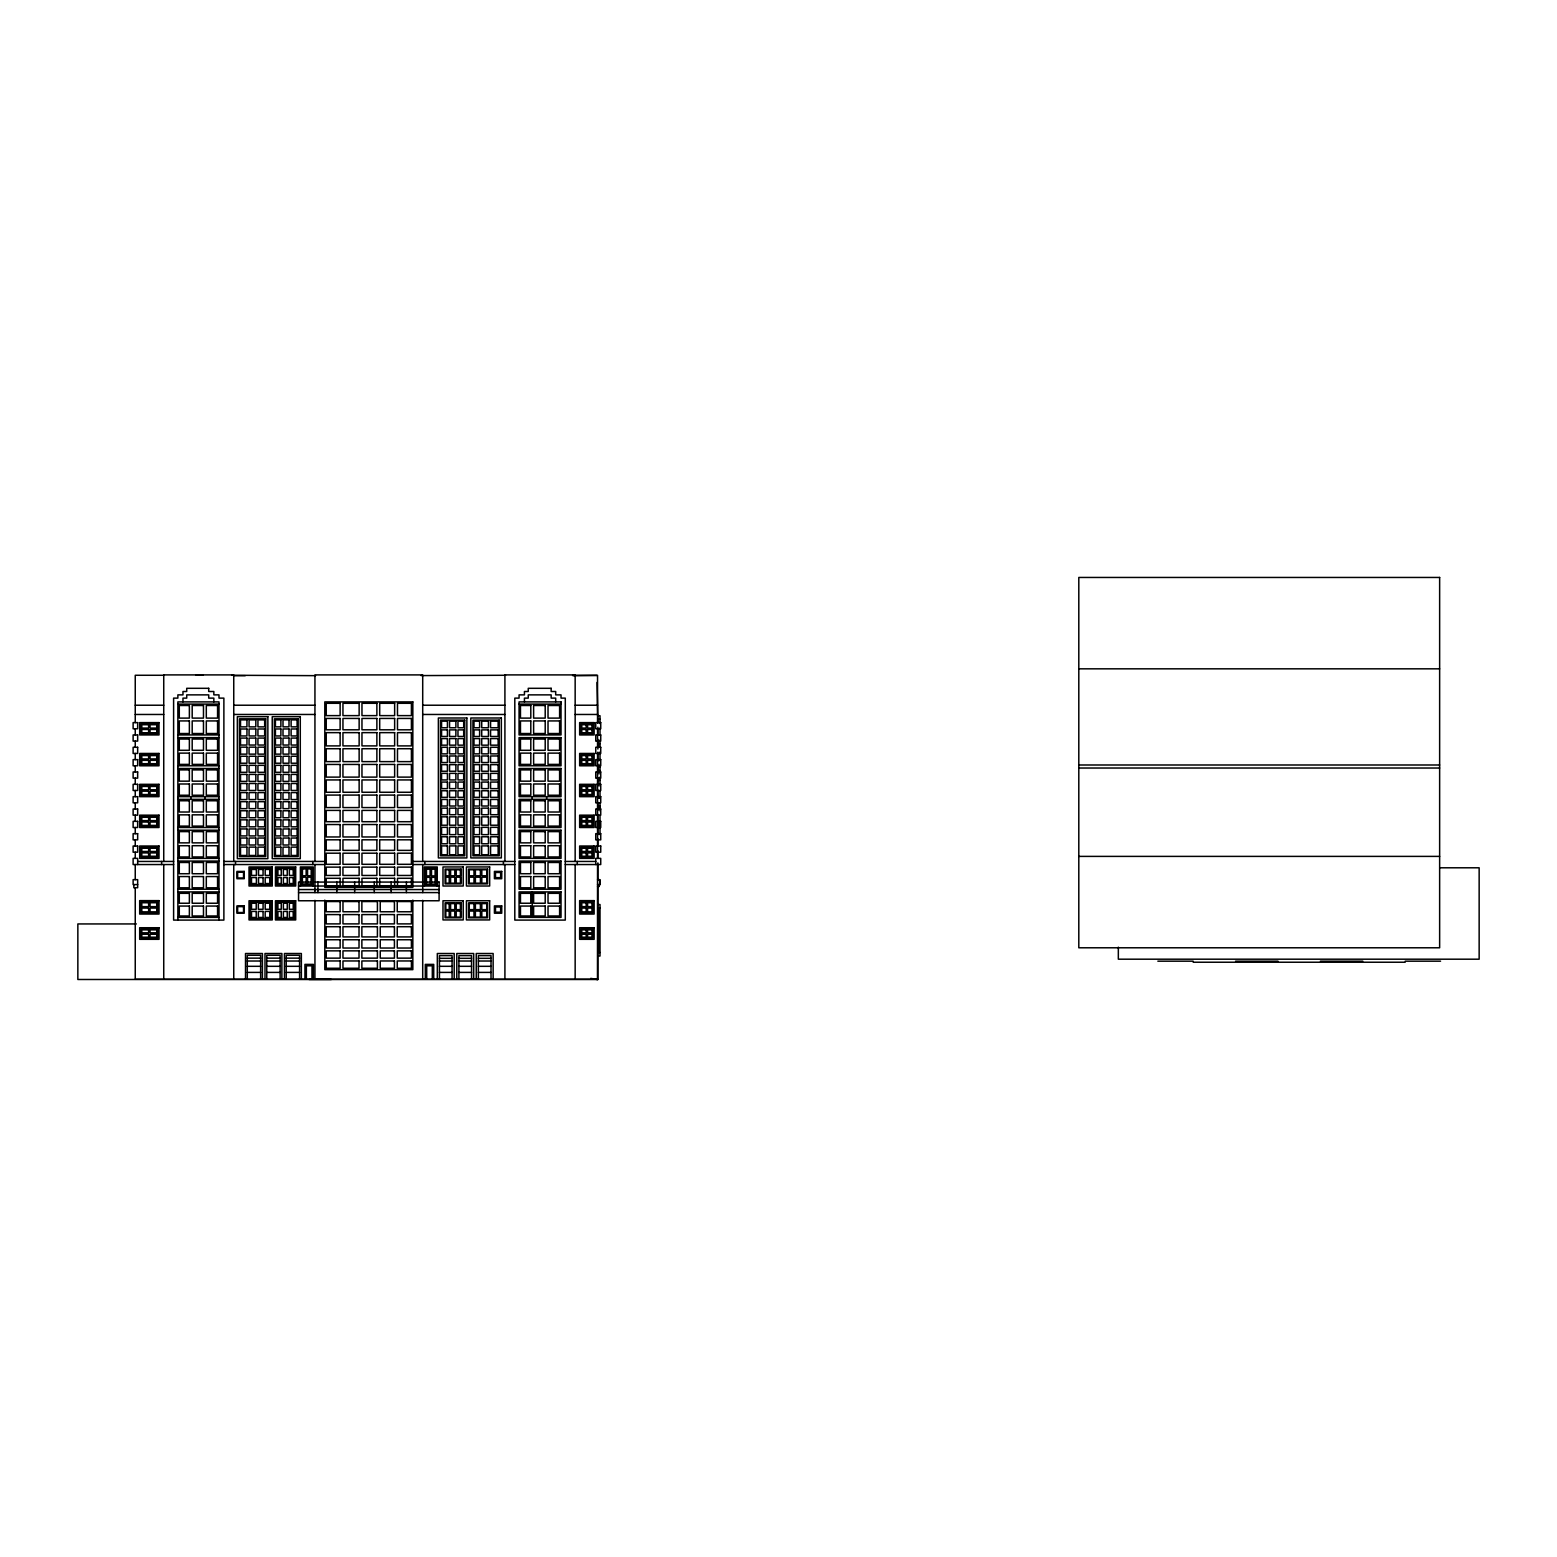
<?xml version="1.0" encoding="UTF-8"?>
<svg xmlns="http://www.w3.org/2000/svg" width="1557" height="1557" viewBox="0 0 1557 1557"><rect width="100%" height="100%" fill="white"/><g stroke="black" fill="none" stroke-linecap="round" stroke-linejoin="round"><path stroke-width="1.5" d="M1078.806 668.829L1439.641 668.829M164.283 675.271L135.245 675.271L135.245 722.604M231.915 675.271L315.546 675.66M421.032 675.582L505.577 675.271M572.587 675.524L597.538 675.271L597.538 722.604M234.698 675.719L245.227 675.699M573.054 675.504L596.837 675.504M177.868 704.095L218.992 704.095M519.065 704.095L561.026 704.095M135.245 705.224L163.738 705.224M233.745 705.224L314.942 705.224M422.706 705.224L504.916 705.224M575.156 705.224L597.538 705.224M135.245 714.468L163.738 714.468M233.745 714.468L314.942 714.468M422.706 714.468L504.916 714.468M574.942 714.468L597.538 714.468M597.888 715.753L600.009 715.753L600.009 723.655M597.888 719.295L600.009 719.295M177.868 734.943L218.992 734.943M177.868 737.629L218.992 737.629M597.888 743.643L600.009 743.643M597.888 746.543L600.009 746.543M1078.806 764.993L1439.641 764.993M177.868 765.791L218.992 765.791M597.888 767.309L600.009 767.309M1078.806 768.029L1439.641 768.029M177.868 768.496L218.992 768.496M597.888 770.559L600.009 770.559M597.888 772.194L600.009 772.194M597.888 780.329L600.009 780.329M177.868 796.659L218.992 796.659M597.888 797.826L600.009 797.826M177.868 799.344L218.992 799.344M597.888 805.962L600.009 805.962M597.888 807.596L600.009 807.596M177.868 827.507L218.992 827.507M177.868 830.212L218.992 830.212M1078.806 856.389L1439.641 856.389M177.868 858.374L218.992 858.374M177.868 861.06L218.992 861.06M137.658 861.449L173.606 861.449M223.877 861.449L324.81 861.449M412.839 861.449L514.803 861.449M565.288 861.449L595.747 861.449M173.606 864.544L133.124 864.544L133.124 858.374L137.658 858.374L137.658 864.544M223.877 864.544L324.81 864.544M412.839 864.544L514.803 864.544M565.288 864.544L600.73 864.544L600.73 858.374L595.747 858.374L595.747 864.544M1440.4 867.794L1479.15 867.794L1479.15 959.19L1118.335 959.19L1118.335 947.162M597.538 879.647L599.659 879.647L599.659 884.571L597.538 884.571M137.658 884.571L133.124 884.571L133.124 879.647L137.658 879.647L137.658 887.724L133.824 887.724L133.824 884.571M598.939 884.804L600.009 884.804L600.009 879.88L597.888 879.88L597.888 862.87M298.555 886.03L439.093 886.03M597.538 886.381L598.958 886.381M177.868 889.222L218.992 889.222M298.555 889.553L439.093 889.553M177.868 891.908L218.992 891.908M298.555 892.589L439.093 892.589M597.888 904.539L600.009 904.539L600.009 956.037L597.888 956.037M600.009 908.062L598.939 908.062L598.939 952.495L600.009 952.495M177.868 917.384L218.992 917.384M136.374 923.943L77.85 923.943L77.85 979.489L597.888 979.489L597.888 884.804M247.291 958.139L260.642 958.139M266.753 958.139L280.124 958.139M286.235 958.139L299.586 958.139M439.444 958.333L452.075 958.333M458.906 958.333L471.557 958.333M478.369 958.333L491.019 958.333M247.291 961.019L260.642 961.019M266.753 961.019L280.124 961.019M286.235 961.019L299.586 961.019M439.444 961.019L452.075 961.019M458.906 961.019L471.557 961.019M478.369 961.019L491.019 961.019M1157.844 961.175L1193.168 961.175M1235.577 961.175L1277.986 961.175M1320.394 961.175L1362.803 961.175M1405.212 961.175L1440.556 961.175M1193.168 962.226L1405.212 962.226M247.291 966.313L260.642 966.313M266.753 966.313L280.124 966.313M286.235 966.313L299.586 966.313M439.444 966.313L452.075 966.313M458.906 966.313L471.557 966.313M478.369 966.313L491.019 966.313M247.291 972.405L260.642 972.405M266.753 972.405L280.124 972.405M286.235 972.405L299.586 972.405M439.444 972.405L452.075 972.405M458.906 972.405L471.557 972.405M478.369 972.405L491.019 972.405M597.538 979.256L135.245 979.256L135.245 887.724M309.045 979.489L331.33 979.489M195.871 674.823L203.15 674.979M590.726 978.399L597.888 979.528M592.536 978.73L597.479 979.528L597.538 864.544M597.071 682.414L597.888 723.032M600.009 727.878L600.009 735.157M600.009 740.023L600.009 747.282M600.009 751.992L600.009 760.75M600.009 764.273L600.009 773.985M600.009 777.079L600.009 786.11M600.009 790.956L600.009 798.235M600.009 802.711L600.009 810.847M600.009 815.226L600.009 834.63M598.958 884.571L598.939 886.614M598.608 821.337L598.608 827.507M597.888 727.255L597.888 735.157M597.888 739.361L597.888 749.053M597.888 752.148L597.888 761.178M597.888 764.273L597.888 773.985M597.888 778.13L597.888 786.11M597.888 790.236L597.888 798.235M597.888 802.361L597.888 810.38M597.888 814.467L597.888 834.63M597.888 838.581L597.888 845.957M597.888 850.725L597.888 858.082M597.538 728.773L597.538 747.282M597.538 753.452L597.538 858.374M577.277 861.449L577.277 864.544M575.156 861.449L575.156 674.901L504.916 674.901L504.916 861.449M575.156 864.544L575.156 979.256M555.693 701.896L555.693 698.12L551.159 698.12L551.159 694.87L528.251 694.87L528.251 698.12L524.437 698.12L524.437 701.896M546.624 796.659L546.624 799.344M532.222 796.659L532.222 799.344M532.222 891.908L532.222 917.384M504.916 864.544L504.916 979.256M503.398 861.449L503.398 864.544M493.141 979.256L493.141 953.507L476.247 953.507L476.247 979.256M491.019 979.256L491.019 955.628L478.369 955.628L478.369 979.256M473.678 979.256L473.678 953.507L456.785 953.507L456.785 979.256M471.557 979.256L471.557 955.628L458.906 955.628L458.906 979.256M454.196 979.256L454.196 953.507L437.322 953.507L437.322 979.256M452.075 979.256L452.075 955.628L439.444 955.628L439.444 979.256M437.245 886.244L437.245 866.957L424.341 866.957L424.341 886.244M433.722 979.256L433.722 964.386L425.314 964.386L425.314 979.256M432.321 979.256L432.321 965.807L426.715 965.807L426.715 979.256M424.827 861.449L424.827 864.544M422.706 861.449L422.706 674.901L314.942 674.901L314.942 861.449M422.706 864.544L422.745 892.589M422.706 900.316L422.706 979.256M412.839 900.121L412.839 969.661L324.81 969.661L324.81 900.121M406.396 882.079L406.396 892.589M391.118 882.079L391.118 892.589M374.283 882.079L374.283 892.589M354.665 882.079L354.665 892.589M336.857 882.079L336.857 892.589M317.939 882.079L317.939 892.589M314.942 864.544L314.942 892.589M314.942 900.316L314.942 979.256M313.288 886.244L313.288 866.957L300.384 866.957L300.384 886.244M313.366 979.256L313.366 964.386L304.938 964.386L304.938 979.256M312.821 861.449L312.821 864.544M311.964 979.256L311.964 965.807L306.359 965.807L306.359 979.256M301.357 979.256L301.357 953.507L284.464 953.507L284.464 979.256M299.586 979.256L299.586 955.278L286.235 955.278L286.235 979.256M281.875 979.256L281.875 953.507L265.001 953.507L265.001 979.256M280.124 979.256L280.124 955.278L266.753 955.278L266.753 979.256M262.413 979.256L262.413 953.507L245.519 953.507L245.519 979.256M260.642 979.256L260.642 955.278L247.291 955.278L247.291 979.256M235.516 861.449L235.516 864.544M233.745 861.449L233.745 674.901L163.738 674.901L163.738 861.449M233.745 864.544L233.745 979.256M218.992 920.09L218.992 701.896L177.868 701.896L177.868 920.09M213.834 701.896L213.834 698.12L208.716 698.12L208.716 694.87L186.723 694.87L186.723 698.12L182.967 698.12L182.967 701.896M204.882 796.659L204.882 799.344M190.791 796.659L190.791 799.344M163.738 864.544L163.738 979.256M161.617 861.449L161.617 864.544M135.245 728.773L135.245 734.943M135.245 741.113L135.245 747.282M135.245 753.452L135.245 759.621M135.245 765.791L135.245 771.961M135.245 778.15L135.245 784.319M135.245 790.489L135.245 796.659M135.245 802.828L135.245 808.998M135.245 815.167L135.245 821.337M135.245 827.507L135.245 833.676M135.245 839.846L135.245 846.015M135.245 852.204L135.245 858.374M135.245 864.544L135.245 879.647M301.766 868.222L301.63 884.707L311.809 884.707L311.964 868.222L301.766 868.222M302.408 877.175L302.35 884.006L306.145 884.006L306.145 877.175L302.408 877.175M302.467 868.923L302.408 875.754L306.145 875.754L306.145 868.923L302.467 868.923M311.166 877.175L311.108 884.006L307.566 884.006L307.566 877.175L311.166 877.175M311.244 868.923L311.186 875.754L307.566 875.754L307.566 868.923L311.244 868.923M1439.641 577.452L1078.806 577.452L1078.806 947.785L1439.641 947.785L1439.641 577.452M208.716 688.311L186.723 688.311L186.723 691.503L182.967 691.503L182.967 694.87L177.868 694.87L177.868 698.12L173.606 698.12L173.606 920.09L223.877 920.09L223.877 698.12L218.992 698.12L218.992 694.87L213.834 694.87L213.834 691.503L208.716 691.503L208.716 688.311M551.159 688.311L528.251 688.311L528.251 691.503L524.437 691.503L524.437 694.87L519.065 694.87L519.065 698.12L514.803 698.12L514.803 920.09L565.288 920.09L565.288 698.12L561.026 698.12L561.026 694.87L555.693 694.87L555.693 691.503L551.159 691.503L551.159 688.311M412.839 701.896L324.81 701.896L324.81 887.393L412.839 887.393L412.839 701.896M561.026 701.896L519.065 701.896L519.065 734.943L561.026 734.943L561.026 701.896M340.127 703.297L326.23 703.297L326.23 715.617L340.127 715.617L340.127 703.297M359.142 703.297L342.949 703.297L342.949 715.617L359.142 715.617L359.142 703.297M376.872 703.297L361.964 703.297L361.964 715.617L376.872 715.617L376.872 703.297M394.641 703.297L379.694 703.297L379.694 715.617L394.641 715.617L394.641 703.297M411.418 703.297L397.483 703.297L397.483 715.617L411.418 715.617L411.418 703.297M189.37 705.496L179.289 705.496L179.289 718.108L189.37 718.108L189.37 705.496M203.48 705.496L192.192 705.496L192.192 718.108L203.48 718.108L203.48 705.496M217.571 705.496L206.303 705.496L206.303 718.108L217.571 718.108L217.571 705.496M530.801 705.496L520.466 705.496L520.466 718.108L530.801 718.108L530.801 705.496M545.203 705.496L533.623 705.496L533.623 718.108L545.203 718.108L545.203 705.496M559.605 705.496L548.025 705.496L548.025 718.108L559.605 718.108L559.605 705.496M267.862 716.687L237.345 716.687L237.345 858.666L267.862 858.666L267.862 716.687M300.287 716.687L272.241 716.687L272.241 858.666L300.287 858.666L300.287 716.687M466.866 717.991L438.373 717.991L438.373 857.926L466.866 857.926L466.866 717.991M501.335 717.991L470.817 717.991L470.817 857.926L501.335 857.926L501.335 717.991M340.127 718.439L326.23 718.439L326.23 729.805L340.127 729.805L340.127 718.439M359.142 718.439L342.949 718.439L342.949 729.805L359.142 729.805L359.142 718.439M376.872 718.439L361.964 718.439L361.964 729.805L376.872 729.805L376.872 718.439M394.641 718.439L379.694 718.439L379.694 729.805L394.641 729.805L394.641 718.439M411.418 718.439L397.483 718.439L397.483 729.805L411.418 729.805L411.418 718.439M265.741 718.809L239.447 718.809L239.447 856.545L265.741 856.545L265.741 718.809M298.166 718.809L274.343 718.809L274.343 856.545L298.166 856.545L298.166 718.809M246.94 719.879L240.518 719.879L240.518 726.866L246.94 726.866L246.94 719.879M255.815 719.879L249.062 719.879L249.062 726.866L255.815 726.866L255.815 719.879M264.671 719.879L257.937 719.879L257.937 726.866L264.671 726.866L264.671 719.879M280.883 719.879L275.414 719.879L275.414 726.847L280.883 726.847L280.883 719.879M288.999 719.879L283.004 719.879L283.004 726.847L288.999 726.847L288.999 719.879M297.095 719.879L291.12 719.879L291.12 726.847L297.095 726.847L297.095 719.879M464.745 720.113L440.495 720.113L440.495 855.805L464.745 855.805L464.745 720.113M499.213 720.113L472.939 720.113L472.939 855.805L499.213 855.805L499.213 720.113M189.37 720.93L179.289 720.93L179.289 733.522L189.37 733.522L189.37 720.93M203.48 720.93L192.192 720.93L192.192 733.522L203.48 733.522L203.48 720.93M217.571 720.93L206.303 720.93L206.303 733.522L217.571 733.522L217.571 720.93M447.423 721.183L441.565 721.183L441.565 727.761L447.423 727.761L447.423 721.183M455.87 721.183L449.545 721.183L449.545 727.761L455.87 727.761L455.87 721.183M463.694 721.183L457.972 721.183L457.972 727.761L463.694 727.761L463.694 721.183M479.614 721.183L473.99 721.183L473.99 727.761L479.614 727.761L479.614 721.183M488.45 721.183L481.716 721.183L481.716 727.761L488.45 727.761L488.45 721.183M498.143 721.183L490.572 721.183L490.572 727.761L498.143 727.761L498.143 721.183M530.801 720.93L520.466 720.93L520.466 733.522L530.801 733.522L530.801 720.93M545.203 720.93L533.623 720.93L533.623 733.522L545.203 733.522L545.203 720.93M559.605 720.93L548.025 720.93L548.025 733.522L559.605 733.522L559.605 720.93M137.658 722.604L133.124 722.604L133.124 728.773L137.658 728.773L137.658 722.604M159.009 722.604L139.682 722.604L139.682 734.943L159.009 734.943L159.009 722.604M594.132 722.604L579.652 722.604L579.652 734.943L594.132 734.943L594.132 722.604M600.73 722.604L595.747 722.604L595.747 728.773L600.73 728.773L600.73 722.604M157.607 724.005L141.084 724.005L141.084 733.522L157.607 733.522L157.607 724.005M592.711 724.005L581.053 724.005L581.053 733.522L592.711 733.522L592.711 724.005M148.635 724.725L141.804 724.725L141.804 728.073L148.635 728.073L148.635 724.725M156.887 724.725L150.056 724.725L150.056 728.073L156.887 728.073L156.887 724.725M586.172 724.725L581.773 724.725L581.773 728.073L586.172 728.073L586.172 724.725M592.01 724.725L587.592 724.725L587.592 728.073L592.01 728.073L592.01 724.725M246.94 728.987L240.518 728.987L240.518 735.955L246.94 735.955L246.94 728.987M255.815 728.987L249.062 728.987L249.062 735.955L255.815 735.955L255.815 728.987M264.671 728.987L257.937 728.987L257.937 735.955L264.671 735.955L264.671 728.987M280.883 728.968L275.414 728.968L275.414 735.955L280.883 735.955L280.883 728.968M288.999 728.968L283.004 728.968L283.004 735.955L288.999 735.955L288.999 728.968M297.095 728.968L291.12 728.968L291.12 735.955L297.095 735.955L297.095 728.968M148.635 729.474L141.804 729.474L141.804 732.822L148.635 732.822L148.635 729.474M156.887 729.474L150.056 729.474L150.056 732.822L156.887 732.822L156.887 729.474M586.172 729.474L581.773 729.474L581.773 732.822L586.172 732.822L586.172 729.474M592.01 729.474L587.592 729.474L587.592 732.822L592.01 732.822L592.01 729.474M447.423 729.883L441.565 729.883L441.565 736.461L447.423 736.461L447.423 729.883M455.87 729.883L449.545 729.883L449.545 736.461L455.87 736.461L455.87 729.883M463.694 729.883L457.972 729.883L457.972 736.461L463.694 736.461L463.694 729.883M479.614 729.883L473.99 729.883L473.99 736.461L479.614 736.461L479.614 729.883M488.45 729.883L481.716 729.883L481.716 736.461L488.45 736.461L488.45 729.883M498.143 729.883L490.572 729.883L490.572 736.461L498.143 736.461L498.143 729.883M340.127 732.646L326.23 732.646L326.23 745.9L340.127 745.9L340.127 732.646M359.142 732.646L342.949 732.646L342.949 745.9L359.142 745.9L359.142 732.646M376.872 732.646L361.964 732.646L361.964 745.9L376.872 745.9L376.872 732.646M394.641 732.646L379.694 732.646L379.694 745.9L394.641 745.9L394.641 732.646M411.418 732.646L397.483 732.646L397.483 745.9L411.418 745.9L411.418 732.646M137.658 734.943L133.124 734.943L133.124 741.113L137.658 741.113L137.658 734.943M600.73 734.943L595.747 734.943L595.747 741.113L600.73 741.113L600.73 734.943M561.026 737.629L519.065 737.629L519.065 765.791L561.026 765.791L561.026 737.629M246.94 738.076L240.518 738.076L240.518 745.044L246.94 745.044L246.94 738.076M255.815 738.076L249.062 738.076L249.062 745.044L255.815 745.044L255.815 738.076M264.671 738.076L257.937 738.076L257.937 745.044L264.671 745.044L264.671 738.076M280.883 738.076L275.414 738.076L275.414 745.044L280.883 745.044L280.883 738.076M288.999 738.076L283.004 738.076L283.004 745.044L288.999 745.044L288.999 738.076M297.095 738.076L291.12 738.076L291.12 745.044L297.095 745.044L297.095 738.076M447.423 738.582L441.565 738.582L441.565 745.161L447.423 745.161L447.423 738.582M455.87 738.582L449.545 738.582L449.545 745.161L455.87 745.161L455.87 738.582M463.694 738.582L457.972 738.582L457.972 745.161L463.694 745.161L463.694 738.582M479.614 738.582L473.99 738.582L473.99 745.161L479.614 745.161L479.614 738.582M488.45 738.582L481.716 738.582L481.716 745.161L488.45 745.161L488.45 738.582M498.143 738.582L490.572 738.582L490.572 745.161L498.143 745.161L498.143 738.582M189.37 739.05L179.289 739.05L179.289 750.299L189.37 750.299L189.37 739.05M203.48 739.05L192.192 739.05L192.192 750.299L203.48 750.299L203.48 739.05M217.571 739.05L206.303 739.05L206.303 750.299L217.571 750.299L217.571 739.05M530.801 739.05L520.466 739.05L520.466 750.299L530.801 750.299L530.801 739.05M545.203 739.05L533.623 739.05L533.623 750.299L545.203 750.299L545.203 739.05M559.605 739.05L548.025 739.05L548.025 750.299L559.605 750.299L559.605 739.05M137.658 747.282L133.124 747.282L133.124 753.471L137.658 753.452L137.658 747.282M246.94 747.165L240.518 747.165L240.518 754.133L246.94 754.133L246.94 747.165M255.815 747.165L249.062 747.165L249.062 754.133L255.815 754.133L255.815 747.165M264.671 747.165L257.937 747.165L257.937 754.133L264.671 754.133L264.671 747.165M280.883 747.165L275.414 747.165L275.414 754.133L280.883 754.133L280.883 747.165M288.999 747.165L283.004 747.165L283.004 754.133L288.999 754.133L288.999 747.165M297.095 747.165L291.12 747.165L291.12 754.133L297.095 754.133L297.095 747.165M447.423 747.282L441.565 747.282L441.565 753.86L447.423 753.86L447.423 747.282M455.87 747.282L449.545 747.282L449.545 753.86L455.87 753.86L455.87 747.282M463.694 747.282L457.972 747.282L457.972 753.86L463.694 753.86L463.694 747.282M479.614 747.282L473.99 747.282L473.99 753.86L479.614 753.86L479.614 747.282M488.45 747.282L481.716 747.282L481.716 753.86L488.45 753.86L488.45 747.282M498.143 747.282L490.572 747.282L490.572 753.86L498.143 753.86L498.143 747.282M600.73 747.282L595.747 747.282L595.747 753.452L600.73 753.452L600.73 747.282M340.127 748.722L326.23 748.722L326.23 761.626L340.127 761.626L340.127 748.722M359.142 748.722L342.949 748.722L342.949 761.626L359.142 761.626L359.142 748.722M376.872 748.722L361.964 748.722L361.964 761.626L376.872 761.626L376.872 748.722M394.641 748.722L379.694 748.722L379.694 761.626L394.641 761.626L394.641 748.722M411.418 748.722L397.483 748.722L397.483 761.626L411.418 761.626L411.418 748.722M189.37 753.121L179.289 753.121L179.289 764.39L189.37 764.39L189.37 753.121M203.48 753.121L192.192 753.121L192.192 764.39L203.48 764.39L203.48 753.121M217.571 753.121L206.303 753.121L206.303 764.39L217.571 764.39L217.571 753.121M530.801 753.121L520.466 753.121L520.466 764.39L530.801 764.39L530.801 753.121M545.203 753.121L533.623 753.121L533.623 764.39L545.203 764.39L545.203 753.121M559.605 753.121L548.025 753.121L548.025 764.39L559.605 764.39L559.605 753.121M159.009 753.452L139.682 753.452L139.682 765.791L159.009 765.791L159.009 753.452M594.132 753.452L579.652 753.452L579.652 765.791L594.132 765.791L594.132 753.452M157.607 754.873L141.084 754.873L141.084 764.39L157.607 764.39L157.607 754.873M592.711 754.873L581.053 754.873L581.053 764.39L592.711 764.39L592.711 754.873M148.635 755.573L141.804 755.573L141.804 758.921L148.635 758.921L148.635 755.573M156.887 755.573L150.056 755.573L150.056 758.921L156.887 758.921L156.887 755.573M586.172 755.573L581.773 755.573L581.773 758.921L586.172 758.921L586.172 755.573M592.01 755.573L587.592 755.573L587.592 758.921L592.01 758.921L592.01 755.573M447.423 755.982L441.565 755.982L441.565 762.541L447.423 762.541L447.423 755.982M455.87 755.982L449.545 755.982L449.545 762.541L455.87 762.541L455.87 755.982M463.694 755.982L457.972 755.982L457.972 762.541L463.694 762.541L463.694 755.982M479.614 755.982L473.99 755.982L473.99 762.541L479.614 762.541L479.614 755.982M488.45 755.982L481.716 755.982L481.716 762.541L488.45 762.541L488.45 755.982M498.143 755.982L490.572 755.982L490.572 762.541L498.143 762.541L498.143 755.982M246.94 756.254L240.518 756.254L240.518 763.222L246.94 763.222L246.94 756.254M255.815 756.254L249.062 756.254L249.062 763.222L255.815 763.222L255.815 756.254M264.671 756.254L257.937 756.254L257.937 763.222L264.671 763.222L264.671 756.254M280.883 756.254L275.414 756.254L275.414 763.222L280.883 763.222L280.883 756.254M288.999 756.254L283.004 756.254L283.004 763.222L288.999 763.222L288.999 756.254M297.095 756.254L291.12 756.254L291.12 763.222L297.095 763.222L297.095 756.254M137.658 759.621L133.124 759.621L133.124 765.81L137.658 765.791L137.658 759.621M600.73 759.621L595.747 759.621L595.747 765.791L600.73 765.791L600.73 759.621M148.635 760.341L141.804 760.341L141.804 763.67L148.635 763.67L148.635 760.341M156.887 760.341L150.056 760.341L150.056 763.67L156.887 763.67L156.887 760.341M586.172 760.341L581.773 760.341L581.773 763.67L586.172 763.67L586.172 760.341M592.01 760.341L587.592 760.341L587.592 763.67L592.01 763.67L592.01 760.341M340.127 764.448L326.23 764.448L326.23 777.118L340.127 777.118L340.127 764.448M359.142 764.448L342.949 764.448L342.949 777.118L359.142 777.118L359.142 764.448M376.872 764.448L361.964 764.448L361.964 777.118L376.872 777.118L376.872 764.448M394.641 764.448L379.694 764.448L379.694 777.118L394.641 777.118L394.641 764.448M411.418 764.448L397.483 764.448L397.483 777.118L411.418 777.118L411.418 764.448M447.423 764.662L441.565 764.662L441.565 771.24L447.423 771.24L447.423 764.662M455.87 764.662L449.545 764.662L449.545 771.24L455.87 771.24L455.87 764.662M463.694 764.662L457.972 764.662L457.972 771.24L463.694 771.24L463.694 764.662M479.614 764.662L473.99 764.662L473.99 771.24L479.614 771.24L479.614 764.662M488.45 764.662L481.716 764.662L481.716 771.24L488.45 771.24L488.45 764.662M498.143 764.662L490.572 764.662L490.572 771.24L498.143 771.24L498.143 764.662M246.94 765.324L240.518 765.324L240.518 772.311L246.94 772.311L246.94 765.324M255.815 765.324L249.062 765.324L249.062 772.311L255.815 772.311L255.815 765.324M264.671 765.324L257.937 765.324L257.937 772.311L264.671 772.311L264.671 765.324M280.883 765.324L275.414 765.324L275.414 772.311L280.883 772.311L280.883 765.324M288.999 765.324L283.004 765.324L283.004 772.311L288.999 772.311L288.999 765.324M297.095 765.324L291.12 765.324L291.12 772.311L297.095 772.311L297.095 765.324M561.026 768.496L519.065 768.496L519.065 796.659L561.026 796.659L561.026 768.496M189.37 769.898L179.289 769.898L179.289 781.166L189.37 781.166L189.37 769.898M203.48 769.898L192.192 769.898L192.192 781.166L203.48 781.166L203.48 769.898M217.571 769.898L206.303 769.898L206.303 781.166L217.571 781.166L217.571 769.898M530.801 769.898L520.466 769.898L520.466 781.166L530.801 781.166L530.801 769.898M545.203 769.898L533.623 769.898L533.623 781.166L545.203 781.166L545.203 769.898M559.605 769.898L548.025 769.898L548.025 781.166L559.605 781.166L559.605 769.898M137.658 771.961L133.124 771.961L133.124 778.15L137.658 778.15L137.658 771.961M600.73 771.961L595.747 771.961L595.747 778.15L600.73 778.15L600.73 771.961M447.423 773.362L441.565 773.362L441.565 779.94L447.423 779.94L447.423 773.362M455.87 773.362L449.545 773.362L449.545 779.94L455.87 779.94L455.87 773.362M463.694 773.362L457.972 773.362L457.972 779.94L463.694 779.94L463.694 773.362M479.614 773.362L473.99 773.362L473.99 779.94L479.614 779.94L479.614 773.362M488.45 773.362L481.716 773.362L481.716 779.94L488.45 779.94L488.45 773.362M498.143 773.362L490.572 773.362L490.572 779.94L498.143 779.94L498.143 773.362M246.94 774.413L240.518 774.413L240.518 781.4L246.94 781.4L246.94 774.413M255.815 774.413L249.062 774.413L249.062 781.4L255.815 781.4L255.815 774.413M264.671 774.413L257.937 774.413L257.937 781.4L264.671 781.4L264.671 774.413M280.883 774.413L275.414 774.413L275.414 781.4L280.883 781.4L280.883 774.413M288.999 774.413L283.004 774.413L283.004 781.4L288.999 781.4L288.999 774.413M297.095 774.413L291.12 774.413L291.12 781.4L297.095 781.4L297.095 774.413M340.127 779.94L326.23 779.94L326.23 792.26L340.127 792.26L340.127 779.94M359.142 779.94L342.949 779.94L342.949 792.26L359.142 792.26L359.142 779.94M376.872 779.94L361.964 779.94L361.964 792.26L376.872 792.26L376.872 779.94M394.641 779.94L379.694 779.94L379.694 792.26L394.641 792.26L394.641 779.94M411.418 779.94L397.483 779.94L397.483 792.26L411.418 792.26L411.418 779.94M447.423 782.062L441.565 782.062L441.565 788.64L447.423 788.64L447.423 782.062M455.87 782.062L449.545 782.062L449.545 788.64L455.87 788.64L455.87 782.062M463.694 782.062L457.972 782.062L457.972 788.64L463.694 788.64L463.694 782.062M479.614 782.062L473.99 782.062L473.99 788.64L479.614 788.64L479.614 782.062M488.45 782.062L481.716 782.062L481.716 788.64L488.45 788.64L488.45 782.062M498.143 782.062L490.572 782.062L490.572 788.64L498.143 788.64L498.143 782.062M246.94 783.502L240.518 783.502L240.518 790.469L246.94 790.469L246.94 783.502M255.815 783.502L249.062 783.502L249.062 790.469L255.815 790.469L255.815 783.502M264.671 783.502L257.937 783.502L257.937 790.469L264.671 790.469L264.671 783.502M280.883 783.502L275.414 783.502L275.414 790.469L280.883 790.469L280.883 783.502M288.999 783.502L283.004 783.502L283.004 790.469L288.999 790.469L288.999 783.502M297.095 783.502L291.12 783.502L291.12 790.469L297.095 790.469L297.095 783.502M189.37 783.988L179.289 783.988L179.289 795.238L189.37 795.238L189.37 783.988M203.48 783.988L192.192 783.988L192.192 795.238L203.48 795.238L203.48 783.988M217.571 783.988L206.303 783.988L206.303 795.238L217.571 795.238L217.571 783.988M530.801 783.988L520.466 783.988L520.466 795.238L530.801 795.238L530.801 783.988M545.203 783.988L533.623 783.988L533.623 795.238L545.203 795.238L545.203 783.988M559.605 783.988L548.025 783.988L548.025 795.238L559.605 795.238L559.605 783.988M137.658 784.319L133.124 784.319L133.124 790.489L137.658 790.489L137.658 784.319M159.009 784.319L139.682 784.319L139.682 796.659L159.009 796.659L159.009 784.319M594.132 784.319L579.652 784.319L579.652 796.659L594.132 796.659L594.132 784.319M600.73 784.319L595.747 784.319L595.747 790.489L600.73 790.489L600.73 784.319M157.607 785.721L141.084 785.721L141.084 795.238L157.607 795.238L157.607 785.721M592.711 785.721L581.053 785.721L581.053 795.238L592.711 795.238L592.711 785.721M148.635 786.441L141.804 786.441L141.804 789.769L148.635 789.769L148.635 786.441M156.887 786.441L150.056 786.441L150.056 789.769L156.887 789.769L156.887 786.441M586.172 786.441L581.773 786.441L581.773 789.769L586.172 789.769L586.172 786.441M592.01 786.441L587.592 786.441L587.592 789.769L592.01 789.769L592.01 786.441M447.423 790.761L441.565 790.761L441.565 797.34L447.423 797.34L447.423 790.761M455.87 790.761L449.545 790.761L449.545 797.34L455.87 797.34L455.87 790.761M463.694 790.761L457.972 790.761L457.972 797.34L463.694 797.34L463.694 790.761M479.614 790.761L473.99 790.761L473.99 797.34L479.614 797.34L479.614 790.761M488.45 790.761L481.716 790.761L481.716 797.34L488.45 797.34L488.45 790.761M498.143 790.761L490.572 790.761L490.572 797.34L498.143 797.34L498.143 790.761M148.635 791.19L141.804 791.19L141.804 794.537L148.635 794.537L148.635 791.19M156.887 791.19L150.056 791.19L150.056 794.537L156.887 794.537L156.887 791.19M586.172 791.19L581.773 791.19L581.773 794.537L586.172 794.537L586.172 791.19M592.01 791.19L587.592 791.19L587.592 794.537L592.01 794.537L592.01 791.19M246.94 792.591L240.518 792.591L240.518 799.558L246.94 799.558L246.94 792.591M255.815 792.591L249.062 792.591L249.062 799.558L255.815 799.558L255.815 792.591M264.671 792.591L257.937 792.591L257.937 799.558L264.671 799.558L264.671 792.591M280.883 792.591L275.414 792.591L275.414 799.558L280.883 799.558L280.883 792.591M288.999 792.591L283.004 792.591L283.004 799.558L288.999 799.558L288.999 792.591M297.095 792.591L291.12 792.591L291.12 799.558L297.095 799.558L297.095 792.591M340.127 795.082L326.23 795.082L326.23 807.577L340.127 807.577L340.127 795.082M359.142 795.082L342.949 795.082L342.949 807.577L359.142 807.577L359.142 795.082M376.872 795.082L361.964 795.082L361.964 807.577L376.872 807.577L376.872 795.082M394.641 795.082L379.694 795.082L379.694 807.577L394.641 807.577L394.641 795.082M411.418 795.082L397.483 795.082L397.483 807.577L411.418 807.577L411.418 795.082M137.658 796.659L133.124 796.659L133.124 802.828L137.658 802.828L137.658 796.659M600.73 796.659L595.747 796.659L595.747 802.828L600.73 802.828L600.73 796.659M561.026 799.344L519.065 799.344L519.065 827.507L561.026 827.507L561.026 799.344M447.423 799.461L441.565 799.461L441.565 806.02L447.423 806.02L447.423 799.461M455.87 799.461L449.545 799.461L449.545 806.02L455.87 806.02L455.87 799.461M463.694 799.461L457.972 799.461L457.972 806.02L463.694 806.02L463.694 799.461M479.614 799.461L473.99 799.461L473.99 806.02L479.614 806.02L479.614 799.461M488.45 799.461L481.716 799.461L481.716 806.02L488.45 806.02L488.45 799.461M498.143 799.461L490.572 799.461L490.572 806.02L498.143 806.02L498.143 799.461M189.37 800.765L179.289 800.765L179.289 812.014L189.37 812.014L189.37 800.765M203.48 800.765L192.192 800.765L192.192 812.014L203.48 812.014L203.48 800.765M217.571 800.765L206.303 800.765L206.303 812.014L217.571 812.014L217.571 800.765M530.801 800.765L520.466 800.765L520.466 812.014L530.801 812.014L530.801 800.765M545.203 800.765L533.623 800.765L533.623 812.014L545.203 812.014L545.203 800.765M559.605 800.765L548.025 800.765L548.025 812.014L559.605 812.014L559.605 800.765M246.94 801.68L240.518 801.68L240.518 808.647L246.94 808.647L246.94 801.68M255.815 801.68L249.062 801.68L249.062 808.647L255.815 808.647L255.815 801.68M264.671 801.68L257.937 801.68L257.937 808.647L264.671 808.647L264.671 801.68M280.883 801.68L275.414 801.68L275.414 808.647L280.883 808.647L280.883 801.68M288.999 801.68L283.004 801.68L283.004 808.647L288.999 808.647L288.999 801.68M297.095 801.68L291.12 801.68L291.12 808.647L297.095 808.647L297.095 801.68M447.423 808.141L441.565 808.141L441.565 814.72L447.423 814.72L447.423 808.141M455.87 808.141L449.545 808.141L449.545 814.72L455.87 814.72L455.87 808.141M463.694 808.141L457.972 808.141L457.972 814.72L463.694 814.72L463.694 808.141M479.614 808.141L473.99 808.141L473.99 814.72L479.614 814.72L479.614 808.141M488.45 808.141L481.716 808.141L481.716 814.72L488.45 814.72L488.45 808.141M498.143 808.141L490.572 808.141L490.572 814.72L498.143 814.72L498.143 808.141M137.658 808.998L133.124 808.998L133.124 815.167L137.658 815.167L137.658 808.998M600.73 808.998L595.747 808.998L595.747 815.167L600.73 815.167L600.73 808.998M340.127 810.399L326.23 810.399L326.23 821.707L340.127 821.707L340.127 810.399M359.142 810.399L342.949 810.399L342.949 821.707L359.142 821.707L359.142 810.399M376.872 810.399L361.964 810.399L361.964 821.707L376.872 821.707L376.872 810.399M394.641 810.399L379.694 810.399L379.694 821.707L394.641 821.707L394.641 810.399M411.418 810.399L397.483 810.399L397.483 821.707L411.418 821.707L411.418 810.399M246.94 810.769L240.518 810.769L240.518 817.736L246.94 817.736L246.94 810.769M255.815 810.769L249.062 810.769L249.062 817.736L255.815 817.736L255.815 810.769M264.671 810.769L257.937 810.769L257.937 817.736L264.671 817.736L264.671 810.769M280.883 810.769L275.414 810.769L275.414 817.736L280.883 817.736L280.883 810.769M288.999 810.769L283.004 810.769L283.004 817.736L288.999 817.736L288.999 810.769M297.095 810.769L291.12 810.769L291.12 817.736L297.095 817.736L297.095 810.769M189.37 814.836L179.289 814.836L179.289 826.105L189.37 826.105L189.37 814.836M203.48 814.836L192.192 814.836L192.192 826.105L203.48 826.105L203.48 814.836M217.571 814.836L206.303 814.836L206.303 826.105L217.571 826.105L217.571 814.836M530.801 814.836L520.466 814.836L520.466 826.105L530.801 826.105L530.801 814.836M545.203 814.836L533.623 814.836L533.623 826.105L545.203 826.105L545.203 814.836M559.605 814.836L548.025 814.836L548.025 826.105L559.605 826.105L559.605 814.836M159.009 815.167L139.682 815.167L139.682 827.507L159.009 827.507L159.009 815.167M594.132 815.167L579.652 815.167L579.652 827.507L594.132 827.507L594.132 815.167M157.607 816.588L141.084 816.588L141.084 826.105L157.607 826.105L157.607 816.588M447.423 816.841L441.565 816.841L441.565 825.21L447.423 825.21L447.423 816.841M455.87 816.841L449.545 816.841L449.545 825.21L455.87 825.21L455.87 816.841M463.694 816.841L457.972 816.841L457.972 825.21L463.694 825.21L463.694 816.841M479.614 816.841L473.99 816.841L473.99 825.21L479.614 825.21L479.614 816.841M488.45 816.841L481.716 816.841L481.716 825.21L488.45 825.21L488.45 816.841M498.143 816.841L490.572 816.841L490.572 825.21L498.143 825.21L498.143 816.841M592.711 816.588L581.053 816.588L581.053 826.105L592.711 826.105L592.711 816.588M148.635 817.289L141.804 817.289L141.804 820.636L148.635 820.636L148.635 817.289M156.887 817.289L150.056 817.289L150.056 820.636L156.887 820.636L156.887 817.289M586.172 817.289L581.773 817.289L581.773 820.636L586.172 820.636L586.172 817.289M592.01 817.289L587.592 817.289L587.592 820.636L592.01 820.636L592.01 817.289M246.94 819.858L240.518 819.858L240.518 826.825L246.94 826.825L246.94 819.858M255.815 819.858L249.062 819.858L249.062 826.825L255.815 826.825L255.815 819.858M264.671 819.858L257.937 819.858L257.937 826.825L264.671 826.825L264.671 819.858M280.883 819.858L275.414 819.858L275.414 826.825L280.883 826.825L280.883 819.858M288.999 819.858L283.004 819.858L283.004 826.825L288.999 826.825L288.999 819.858M297.095 819.858L291.12 819.858L291.12 826.825L297.095 826.825L297.095 819.858M137.658 821.337L133.124 821.337L133.124 827.526L137.658 827.507L137.658 821.337M600.73 821.337L595.747 821.337L595.747 827.507L600.73 827.507L600.73 821.337M148.635 822.038L141.804 822.038L141.804 825.385L148.635 825.385L148.635 822.038M156.887 822.038L150.056 822.038L150.056 825.385L156.887 825.385L156.887 822.038M586.172 822.038L581.773 822.038L581.773 825.385L586.172 825.385L586.172 822.038M592.01 822.038L587.592 822.038L587.592 825.385L592.01 825.385L592.01 822.038M340.127 824.529L326.23 824.529L326.23 836.965L340.127 836.965L340.127 824.529M359.142 824.529L342.949 824.529L342.949 836.965L359.142 836.965L359.142 824.529M376.872 824.529L361.964 824.529L361.964 836.965L376.872 836.965L376.872 824.529M394.641 824.529L379.694 824.529L379.694 836.965L394.641 836.965L394.641 824.529M411.418 824.529L397.483 824.529L397.483 836.965L411.418 836.965L411.418 824.529M447.423 827.331L441.565 827.331L441.565 834.649L447.423 834.649L447.423 827.331M455.87 827.331L449.545 827.331L449.545 834.649L455.87 834.649L455.87 827.331M463.694 827.331L457.972 827.331L457.972 834.649L463.694 834.649L463.694 827.331M479.614 827.331L473.99 827.331L473.99 834.649L479.614 834.649L479.614 827.331M488.45 827.331L481.716 827.331L481.716 834.649L488.45 834.649L488.45 827.331M498.143 827.331L490.572 827.331L490.572 834.649L498.143 834.649L498.143 827.331M246.94 828.947L240.518 828.947L240.518 835.914L246.94 835.914L246.94 828.947M255.815 828.947L249.062 828.947L249.062 835.914L255.815 835.914L255.815 828.947M264.671 828.947L257.937 828.947L257.937 835.914L264.671 835.914L264.671 828.947M280.883 828.947L275.414 828.947L275.414 835.914L280.883 835.914L280.883 828.947M288.999 828.947L283.004 828.947L283.004 835.914L288.999 835.914L288.999 828.947M297.095 828.947L291.12 828.947L291.12 835.914L297.095 835.914L297.095 828.947M561.026 830.212L519.065 830.212L519.065 858.374L561.026 858.374L561.026 830.212M189.37 831.613L179.289 831.613L179.289 842.862L189.37 842.862L189.37 831.613M203.48 831.613L192.192 831.613L192.192 842.862L203.48 842.862L203.48 831.613M217.571 831.613L206.303 831.613L206.303 842.862L217.571 842.862L217.571 831.613M530.801 831.613L520.466 831.613L520.466 842.862L530.801 842.862L530.801 831.613M545.203 831.613L533.623 831.613L533.623 842.862L545.203 842.862L545.203 831.613M559.605 831.613L548.025 831.613L548.025 842.862L559.605 842.862L559.605 831.613M137.658 833.676L133.124 833.676L133.124 839.865L137.658 839.846L137.658 833.676M600.73 833.676L595.747 833.676L595.747 839.846L600.73 839.846L600.73 833.676M447.423 836.771L441.565 836.771L441.565 843.777L447.423 843.777L447.423 836.771M455.87 836.771L449.545 836.771L449.545 843.777L455.87 843.777L455.87 836.771M463.694 836.771L457.972 836.771L457.972 843.777L463.694 843.777L463.694 836.771M479.614 836.771L473.99 836.771L473.99 843.777L479.614 843.777L479.614 836.771M488.45 836.771L481.716 836.771L481.716 843.777L488.45 843.777L488.45 836.771M498.143 836.771L490.572 836.771L490.572 843.777L498.143 843.777L498.143 836.771M246.94 838.036L240.518 838.036L240.518 845.003L246.94 845.003L246.94 838.036M255.815 838.036L249.062 838.036L249.062 845.003L255.815 845.003L255.815 838.036M264.671 838.036L257.937 838.036L257.937 845.003L264.671 845.003L264.671 838.036M280.883 838.036L275.414 838.036L275.414 845.003L280.883 845.003L280.883 838.036M288.999 838.036L283.004 838.036L283.004 845.003L288.999 845.003L288.999 838.036M297.095 838.036L291.12 838.036L291.12 845.003L297.095 845.003L297.095 838.036M340.127 839.807L326.23 839.807L326.23 850.375L340.127 850.375L340.127 839.807M359.142 839.807L342.949 839.807L342.949 850.375L359.142 850.375L359.142 839.807M376.872 839.807L361.964 839.807L361.964 850.375L376.872 850.375L376.872 839.807M394.641 839.807L379.694 839.807L379.694 850.375L394.641 850.375L394.641 839.807M411.418 839.807L397.483 839.807L397.483 850.375L411.418 850.375L411.418 839.807M189.37 845.704L179.289 845.704L179.289 856.953L189.37 856.953L189.37 845.704M203.48 845.704L192.192 845.704L192.192 856.953L203.48 856.953L203.48 845.704M217.571 845.704L206.303 845.704L206.303 856.953L217.571 856.953L217.571 845.704M530.801 845.704L520.466 845.704L520.466 856.953L530.801 856.953L530.801 845.704M545.203 845.704L533.623 845.704L533.623 856.953L545.203 856.953L545.203 845.704M559.605 845.704L548.025 845.704L548.025 856.953L559.605 856.953L559.605 845.704M137.658 846.015L133.124 846.015L133.124 852.204L137.658 852.204L137.658 846.015M159.009 846.015L139.682 846.015L139.682 858.374L159.009 858.374L159.009 846.015M447.423 845.899L441.565 845.899L441.565 854.735L447.423 854.735L447.423 845.899M455.87 845.899L449.545 845.899L449.545 854.735L455.87 854.735L455.87 845.899M463.694 845.899L457.972 845.899L457.972 854.735L463.694 854.735L463.694 845.899M479.614 845.899L473.99 845.899L473.99 854.735L479.614 854.735L479.614 845.899M488.45 845.899L481.716 845.899L481.716 854.735L488.45 854.735L488.45 845.899M498.143 845.899L490.572 845.899L490.572 854.735L498.143 854.735L498.143 845.899M594.132 846.015L579.652 846.015L579.652 858.374L594.132 858.374L594.132 846.015M600.73 846.015L595.747 846.015L595.747 852.204L600.73 852.204L600.73 846.015M246.94 847.125L240.518 847.125L240.518 855.474L246.94 855.474L246.94 847.125M255.815 847.125L249.062 847.125L249.062 855.474L255.815 855.474L255.815 847.125M264.671 847.125L257.937 847.125L257.937 855.474L264.671 855.474L264.671 847.125M280.883 847.125L275.414 847.125L275.414 855.474L280.883 855.474L280.883 847.125M288.999 847.125L283.004 847.125L283.004 855.474L288.999 855.474L288.999 847.125M297.095 847.125L291.12 847.125L291.12 855.474L297.095 855.474L297.095 847.125M157.607 847.436L141.084 847.436L141.084 856.953L157.607 856.953L157.607 847.436M592.711 847.436L581.053 847.436L581.053 856.953L592.711 856.953L592.711 847.436M148.635 848.137L141.804 848.137L141.804 851.484L148.635 851.484L148.635 848.137M156.887 848.137L150.056 848.137L150.056 851.484L156.887 851.484L156.887 848.137M586.172 848.137L581.773 848.137L581.773 851.484L586.172 851.484L586.172 848.137M592.01 848.137L587.592 848.137L587.592 851.484L592.01 851.484L592.01 848.137M148.635 852.905L141.804 852.905L141.804 856.253L148.635 856.253L148.635 852.905M156.887 852.905L150.056 852.905L150.056 856.253L156.887 856.253L156.887 852.905M340.127 853.197L326.23 853.197L326.23 864.31L340.127 864.31L340.127 853.197M359.142 853.197L342.949 853.197L342.949 864.31L359.142 864.31L359.142 853.197M376.872 853.197L361.964 853.197L361.964 864.31L376.872 864.31L376.872 853.197M394.641 853.197L379.694 853.197L379.694 864.31L394.641 864.31L394.641 853.197M411.418 853.197L397.483 853.197L397.483 864.31L411.418 864.31L411.418 853.197M586.172 852.905L581.773 852.905L581.773 856.253L586.172 856.253L586.172 852.905M592.01 852.905L587.592 852.905L587.592 856.253L592.01 856.253L592.01 852.905M561.026 861.06L519.065 861.06L519.065 889.222L561.026 889.222L561.026 861.06M189.37 862.481L179.289 862.481L179.289 873.73L189.37 873.73L189.37 862.481M203.48 862.481L192.192 862.481L192.192 873.73L203.48 873.73L203.48 862.481M217.571 862.481L206.303 862.481L206.303 873.73L217.571 873.73L217.571 862.481M530.801 862.481L520.466 862.481L520.466 873.73L530.801 873.73L530.801 862.481M545.203 862.481L533.623 862.481L533.623 873.73L545.203 873.73L545.203 862.481M559.605 862.481L548.025 862.481L548.025 873.73L559.605 873.73L559.605 862.481M272.241 866.957L249.023 866.957L249.023 886.011L272.241 886.011L272.241 866.957M295.694 866.957L275.453 866.957L275.453 886.011L295.694 886.011L295.694 866.957M340.127 867.132L326.23 867.132L326.23 875.462L340.127 875.462L340.127 867.132M359.142 867.132L342.949 867.132L342.949 875.462L359.142 875.462L359.142 867.132M376.872 867.132L361.964 867.132L361.964 875.462L376.872 875.462L376.872 867.132M394.641 867.132L379.694 867.132L379.694 875.462L394.641 875.462L394.641 867.132M411.418 867.132L397.483 867.132L397.483 875.462L411.418 875.462L411.418 867.132M463.227 866.957L442.986 866.957L442.986 886.011L463.227 886.011L463.227 866.957M489.657 866.957L466.438 866.957L466.438 886.011L489.657 886.011L489.657 866.957M270.821 868.358L250.424 868.358L250.424 884.61L270.821 884.61L270.821 868.358M294.292 868.358L276.854 868.358L276.854 884.61L294.292 884.61L294.292 868.358M435.824 868.358L425.762 868.358L425.762 884.824L435.824 884.824L435.824 868.358M430.082 869.078L426.462 869.078L426.462 875.89L430.082 875.89L430.082 869.078M435.123 869.078L431.503 869.078L431.503 875.89L435.123 875.89L435.123 869.078M461.106 869.078L445.107 869.078L445.107 883.889L461.106 883.889L461.106 869.078M487.536 869.078L468.56 869.078L468.56 883.889L487.536 883.889L487.536 869.078M256.399 869.429L251.494 869.429L251.494 875.423L256.399 875.423L256.399 869.429M263.075 869.429L258.52 869.429L258.52 875.423L263.075 875.423L263.075 869.429M269.75 869.429L265.196 869.429L265.196 875.423L269.75 875.423L269.75 869.429M281.253 869.429L277.925 869.429L277.925 875.423L281.253 875.423L281.253 869.429M287.247 869.429L283.374 869.429L283.374 875.423L287.247 875.423L287.247 869.429M293.222 869.429L289.349 869.429L289.349 875.423L293.222 875.423L293.222 869.429M449.195 869.779L445.808 869.779L445.808 875.774L449.195 875.774L449.195 869.779M454.8 869.779L450.596 869.779L450.596 875.774L454.8 875.774L454.8 869.779M460.405 869.779L456.22 869.779L456.22 875.774L460.405 875.774L460.405 869.779M473.99 869.779L469.26 869.779L469.26 875.774L473.99 875.774L473.99 869.779M480.412 869.779L475.391 869.779L475.391 875.774L480.412 875.774L480.412 869.779M486.835 869.779L481.814 869.779L481.814 875.774L486.835 875.774L486.835 869.779M244.235 871.414L236.917 871.414L236.917 878.712L244.235 878.712L244.235 871.414M501.724 871.414L494.425 871.414L494.425 878.712L501.724 878.712L501.724 871.414M243.534 872.115L237.637 872.115L237.637 878.012L243.534 878.012L243.534 872.115M500.653 872.465L495.496 872.465L495.496 877.661L500.653 877.661L500.653 872.465M189.37 876.552L179.289 876.552L179.289 887.801L189.37 887.801L189.37 876.552M203.48 876.552L192.192 876.552L192.192 887.801L203.48 887.801L203.48 876.552M217.571 876.552L206.303 876.552L206.303 887.801L217.571 887.801L217.571 876.552M530.801 876.552L520.466 876.552L520.466 887.801L530.801 887.801L530.801 876.552M545.203 876.552L533.623 876.552L533.623 887.801L545.203 887.801L545.203 876.552M559.605 876.552L548.025 876.552L548.025 887.801L559.605 887.801L559.605 876.552M449.195 877.194L445.808 877.194L445.808 883.189L449.195 883.189L449.195 877.194M454.8 877.194L450.596 877.194L450.596 883.189L454.8 883.189L454.8 877.194M460.405 877.194L456.22 877.194L456.22 883.189L460.405 883.189L460.405 877.194M473.99 877.194L469.26 877.194L469.26 883.189L473.99 883.189L473.99 877.194M480.412 877.194L475.391 877.194L475.391 883.189L480.412 883.189L480.412 877.194M486.835 877.194L481.814 877.194L481.814 883.189L486.835 883.189L486.835 877.194M256.399 877.545L251.494 877.545L251.494 883.539L256.399 883.539L256.399 877.545M263.075 877.545L258.52 877.545L258.52 883.539L263.075 883.539L263.075 877.545M269.75 877.545L265.196 877.545L265.196 883.539L269.75 883.539L269.75 877.545M281.253 877.545L277.925 877.545L277.925 883.539L281.253 883.539L281.253 877.545M287.247 877.545L283.374 877.545L283.374 883.539L287.247 883.539L287.247 877.545M293.222 877.545L289.349 877.545L289.349 883.539L293.222 883.539L293.222 877.545M430.082 877.311L426.462 877.311L426.462 884.123L430.082 884.123L430.082 877.311M435.123 877.311L431.503 877.311L431.503 884.123L435.123 884.123L435.123 877.311M340.127 878.284L326.23 878.284L326.23 885.972L340.127 885.972L340.127 878.284M359.142 878.284L342.949 878.284L342.949 885.972L359.142 885.972L359.142 878.284M376.872 878.284L361.964 878.284L361.964 885.972L376.872 885.972L376.872 878.284M394.641 878.284L379.694 878.284L379.694 885.972L394.641 885.972L394.641 878.284M411.418 878.284L397.483 878.284L397.483 885.972L411.418 885.972L411.418 878.284M439.093 882.079L298.555 882.079L298.555 900.763L439.093 900.763L439.093 882.079M561.026 891.908L519.065 891.908L519.065 917.384L561.026 917.384L561.026 891.908M189.37 893.329L179.289 893.329L179.289 903.235L189.37 903.235L189.37 893.329M203.48 893.329L192.192 893.329L192.192 903.235L203.48 903.235L203.48 893.329M217.571 893.329L206.303 893.329L206.303 903.235L217.571 903.235L217.571 893.329M530.801 893.329L520.466 893.329L520.466 903.235L530.801 903.235L530.801 893.329M545.203 893.329L533.623 893.329L533.623 903.235L545.203 903.235L545.203 893.329M559.605 893.329L548.025 893.329L548.025 903.235L559.605 903.235L559.605 893.329M159.009 900.627L139.682 900.627L139.682 914.056L159.009 914.056L159.009 900.627M272.241 900.763L249.023 900.763L249.023 919.934L272.241 919.934L272.241 900.763M295.694 900.763L275.453 900.763L275.453 919.934L295.694 919.934L295.694 900.763M463.227 900.763L442.986 900.763L442.986 919.934L463.227 919.934L463.227 900.763M489.657 900.763L466.438 900.763L466.438 919.934L489.657 919.934L489.657 900.763M594.132 900.627L579.652 900.627L579.652 914.056L594.132 914.056L594.132 900.627M340.146 901.542L326.23 901.542L326.23 911.76L340.146 911.76L340.146 901.542M359.025 901.542L342.968 901.542L342.968 911.76L359.025 911.76L359.025 901.542M377.417 901.542L361.866 901.542L361.866 911.76L377.417 911.76L377.417 901.542M394.427 901.542L380.239 901.542L380.239 911.76L394.427 911.76L394.427 901.542M411.418 901.542L397.249 901.542L397.249 911.76L411.418 911.76L411.418 901.542M157.607 902.048L141.084 902.048L141.084 912.655L157.607 912.655L157.607 902.048M270.821 902.165L250.424 902.165L250.424 918.533L270.821 918.533L270.821 902.165M294.292 902.165L276.854 902.165L276.854 918.533L294.292 918.533L294.292 902.165M592.711 902.048L581.053 902.048L581.053 912.655L592.711 912.655L592.711 902.048M148.635 902.749L141.804 902.749L141.804 906.641L148.635 906.641L148.635 902.749M156.887 902.749L150.056 902.749L150.056 906.641L156.887 906.641L156.887 902.749M586.172 902.749L581.773 902.749L581.773 906.641L586.172 906.641L586.172 902.749M592.01 902.749L587.592 902.749L587.592 906.641L592.01 906.641L592.01 902.749M461.106 902.865L445.107 902.865L445.107 917.813L461.106 917.813L461.106 902.865M487.536 902.865L468.56 902.865L468.56 917.813L487.536 917.813L487.536 902.865M256.224 903.235L251.494 903.235L251.494 909.288L256.224 909.288L256.224 903.235M263.075 903.235L258.345 903.235L258.345 909.288L263.075 909.288L263.075 903.235M269.75 903.235L265.196 903.235L265.196 909.288L269.75 909.288L269.75 903.235M281.253 903.235L277.925 903.235L277.925 909.288L281.253 909.288L281.253 903.235M287.247 903.235L283.374 903.235L283.374 909.288L287.247 909.288L287.247 903.235M293.222 903.235L289.349 903.235L289.349 909.288L293.222 909.288L293.222 903.235M449.195 903.585L445.808 903.585L445.808 909.638L449.195 909.638L449.195 903.585M454.8 903.585L450.596 903.585L450.596 909.638L454.8 909.638L454.8 903.585M460.405 903.585L456.22 903.585L456.22 909.638L460.405 909.638L460.405 903.585M473.99 903.585L469.26 903.585L469.26 909.638L473.99 909.638L473.99 903.585M480.412 903.585L475.391 903.585L475.391 909.638L480.412 909.638L480.412 903.585M486.835 903.585L481.814 903.585L481.814 909.638L486.835 909.638L486.835 903.585M189.37 906.057L179.289 906.057L179.289 915.983L189.37 915.983L189.37 906.057M203.48 906.057L192.192 906.057L192.192 915.983L203.48 915.983L203.48 906.057M217.571 906.057L206.303 906.057L206.303 915.983L217.571 915.983L217.571 906.057M244.235 905.902L236.917 905.902L236.917 913.219L244.235 913.219L244.235 905.902M501.724 905.902L494.425 905.902L494.425 913.219L501.724 913.219L501.724 905.902M530.801 906.057L520.466 906.057L520.466 915.983L530.801 915.983L530.801 906.057M545.203 906.057L533.623 906.057L533.623 915.983L545.203 915.983L545.203 906.057M559.605 906.057L548.025 906.057L548.025 915.983L559.605 915.983L559.605 906.057M243.534 906.622L237.637 906.622L237.637 912.519L243.534 912.519L243.534 906.622M500.653 906.972L495.496 906.972L495.496 912.168L500.653 912.168L500.653 906.972M148.635 908.062L141.804 908.062L141.804 911.935L148.635 911.935L148.635 908.062M156.887 908.062L150.056 908.062L150.056 911.935L156.887 911.935L156.887 908.062M586.172 908.062L581.773 908.062L581.773 911.935L586.172 911.935L586.172 908.062M592.01 908.062L587.592 908.062L587.592 911.935L592.01 911.935L592.01 908.062M449.195 911.059L445.808 911.059L445.808 917.112L449.195 917.112L449.195 911.059M454.8 911.059L450.596 911.059L450.596 917.112L454.8 917.112L454.8 911.059M460.405 911.059L456.22 911.059L456.22 917.112L460.405 917.112L460.405 911.059M473.99 911.059L469.26 911.059L469.26 917.112L473.99 917.112L473.99 911.059M480.412 911.059L475.391 911.059L475.391 917.112L480.412 917.112L480.412 911.059M486.835 911.059L481.814 911.059L481.814 917.112L486.835 917.112L486.835 911.059M256.224 911.409L251.494 911.409L251.494 917.462L256.224 917.462L256.224 911.409M263.075 911.409L258.345 911.409L258.345 917.462L263.075 917.462L263.075 911.409M269.75 911.409L265.196 911.409L265.196 917.462L269.75 917.462L269.75 911.409M281.253 911.409L277.925 911.409L277.925 917.462L281.253 917.462L281.253 911.409M287.247 911.409L283.374 911.409L283.374 917.462L287.247 917.462L287.247 911.409M293.222 911.409L289.349 911.409L289.349 917.462L293.222 917.462L293.222 911.409M340.146 914.582L326.23 914.582L326.23 923.885L340.146 923.885L340.146 914.582M359.025 914.582L342.968 914.582L342.968 923.885L359.025 923.885L359.025 914.582M377.417 914.582L361.866 914.582L361.866 923.885L377.417 923.885L377.417 914.582M394.427 914.582L380.239 914.582L380.239 923.885L394.427 923.885L394.427 914.582M411.418 914.582L397.249 914.582L397.249 923.885L411.418 923.885L411.418 914.582M340.146 926.707L326.23 926.707L326.23 936.925L340.146 936.925L340.146 926.707M359.025 926.707L342.968 926.707L342.968 936.925L359.025 936.925L359.025 926.707M377.417 926.707L361.866 926.707L361.866 936.925L377.417 936.925L377.417 926.707M394.427 926.707L380.239 926.707L380.239 936.925L394.427 936.925L394.427 926.707M411.418 926.707L397.249 926.707L397.249 936.925L411.418 936.925L411.418 926.707M159.009 927.738L139.682 927.738L139.682 939.319L159.009 939.319L159.009 927.738M594.132 927.738L579.652 927.738L579.652 939.319L594.132 939.319L594.132 927.738M157.607 929.14L141.084 929.14L141.084 937.898L157.607 937.898L157.607 929.14M592.711 929.14L581.053 929.14L581.053 937.898L592.711 937.898L592.711 929.14M148.635 929.86L141.804 929.86L141.804 932.818L148.635 932.818L148.635 929.86M156.887 929.86L150.056 929.86L150.056 932.818L156.887 932.818L156.887 929.86M586.172 929.86L581.773 929.86L581.773 932.818L586.172 932.818L586.172 929.86M592.01 929.86L587.592 929.86L587.592 932.818L592.01 932.818L592.01 929.86M148.635 934.239L141.804 934.239L141.804 937.197L148.635 937.197L148.635 934.239M156.887 934.239L150.056 934.239L150.056 937.197L156.887 937.197L156.887 934.239M586.172 934.239L581.773 934.239L581.773 937.197L586.172 937.197L586.172 934.239M592.01 934.239L587.592 934.239L587.592 937.197L592.01 937.197L592.01 934.239M340.146 939.747L326.23 939.747L326.23 948.038L340.146 948.038L340.146 939.747M359.025 939.747L342.968 939.747L342.968 948.038L359.025 948.038L359.025 939.747M377.417 939.747L361.866 939.747L361.866 948.038L377.417 948.038L377.417 939.747M394.427 939.747L380.239 939.747L380.239 948.038L394.427 948.038L394.427 939.747M411.418 939.747L397.249 939.747L397.249 948.038L411.418 948.038L411.418 939.747M340.146 950.86L326.23 950.86L326.23 958.139L340.146 958.139L340.146 950.86M359.025 950.86L342.968 950.86L342.968 958.139L359.025 958.139L359.025 950.86M377.417 950.86L361.866 950.86L361.866 958.139L377.417 958.139L377.417 950.86M394.427 950.86L380.239 950.86L380.239 958.139L394.427 958.139L394.427 950.86M411.418 950.86L397.249 950.86L397.249 958.139L411.418 958.139L411.418 950.86M340.146 960.961L326.23 960.961L326.23 968.259L340.146 968.259L340.146 960.961M359.025 960.961L342.968 960.961L342.968 968.259L359.025 968.259L359.025 960.961M377.417 960.961L361.866 960.961L361.866 968.259L377.417 968.259L377.417 960.961M394.427 960.961L380.239 960.961L380.239 968.259L394.427 968.259L394.427 960.961M411.418 960.961L397.249 960.961L397.249 968.259L411.418 968.259L411.418 960.961"/></g></svg>
